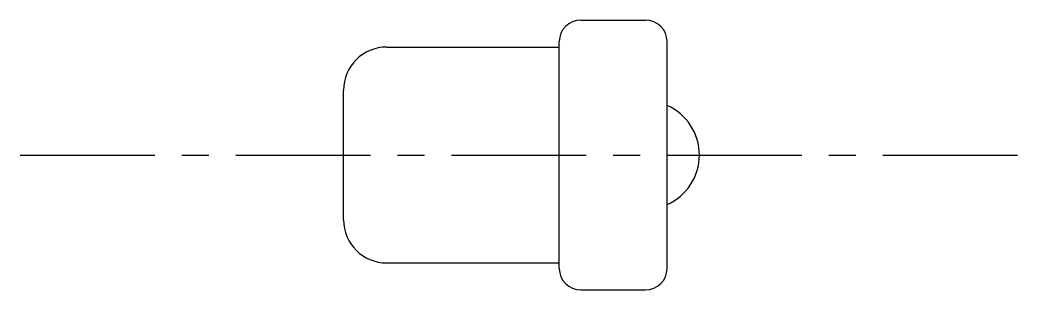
# Model space of a CAD drawing. Extents: x 10.3 to 54.8, y 10 to 51.3.
# Drawn here: x 45.5 to 54.8, y 48.75 to 51.25 of the extents above; entities outside this region: 2.
import ezdxf

# ---------------------------------------------------------------- set-up
doc = ezdxf.new("R2010")
doc.units = 0
doc.linetypes.add('CENTER', pattern=[2, 1.25, -0.25, 0.25, -0.25])
doc.layers.get('0').update_dxf_attribs({"linetype": 'CONTINUOUS'})
doc.layers.add('CENTER', color=1, linetype='CENTER')
doc.styles.get("Standard").update_dxf_attribs({"font": 'txt.shx', "bigfont": 'bigfont.shx'})

msp = doc.modelspace()

# ---------------------------------------------------------------- linework, layer by layer
at = {"color": 7, "linetype": 'CONTINUOUS'}
for p, q in [((50.7, 51.25), (51.3, 51.25)), ((48.9, 51), (50.5, 51)), ((50.5, 48.95), (50.5, 51.05)), ((51.5, 49.2234), (51.5, 51.05)), ((48.5, 49.4), (48.5, 50.6)), ((51.5, 48.95), (51.5, 49.2234)), ((48.9, 49), (50.5, 49)), ((50.7, 48.75), (51.3, 48.75))]:
    msp.add_line(p, q, dxfattribs=at)
for centre, radius, start, end in [((50.7, 51.05), 0.2, 90, 180), ((51.3, 51.05), 0.2, 0, 90), ((48.9, 50.6), 0.4, 90, 180), ((51.3, 50), 0.5, 293.57818, 66.42182), ((48.9, 49.4), 0.4, 180, 270), ((50.7, 48.95), 0.2, 180, 270), ((51.3, 48.95), 0.2, 270, 0)]:
    msp.add_arc(centre, radius, start, end, dxfattribs=at)
at = {"layer": 'CENTER', "color": 1, "linetype": 'CENTER'}
msp.add_line((45.5, 50), (54.8, 50), dxfattribs=at)

# ---------------------------------------------------------------- texts
for s, p in [('PFSSN 2', (10, 20)), ('PFSSN02', (10, 10))]:
    msp.add_text(s, height=2).set_placement(p)

doc.saveas('drawing.dxf')
